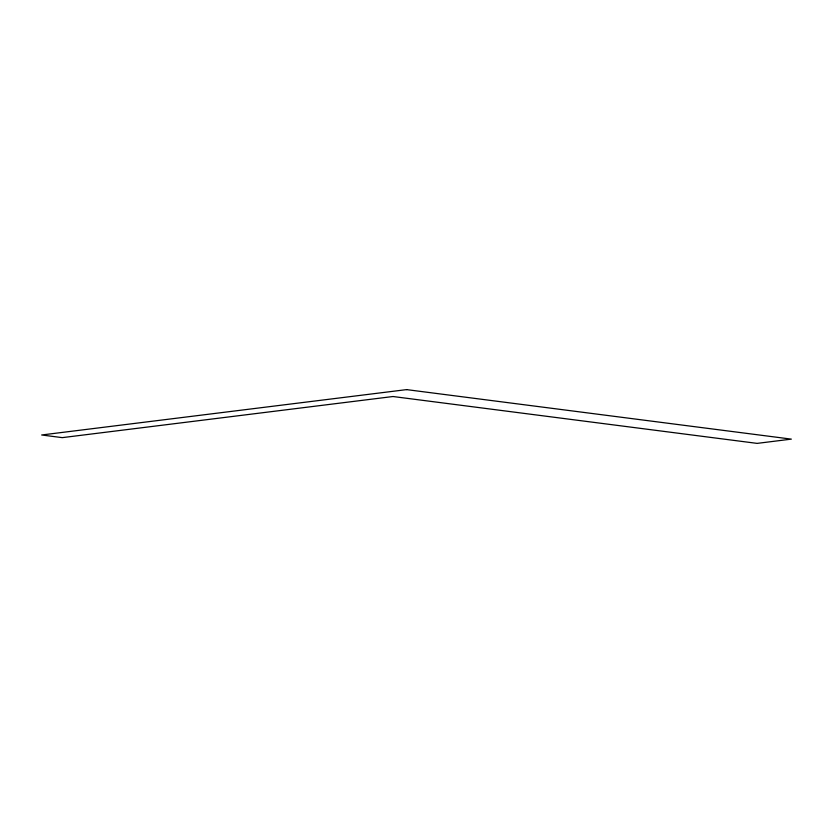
<?xml version="1.0" encoding="UTF-8"?>
<svg xmlns="http://www.w3.org/2000/svg" width="833" height="833" viewBox="0 0 833 833"><rect width="100%" height="100%" fill="white"/><g stroke="black" fill="none" stroke-linecap="round" stroke-linejoin="round"><path stroke-width="1.25" d="M406.587 389.615L41.65 434.982L62.267 437.637L392.989 396.518L757.135 443.385L791.35 439.126L406.587 389.615"/></g></svg>
